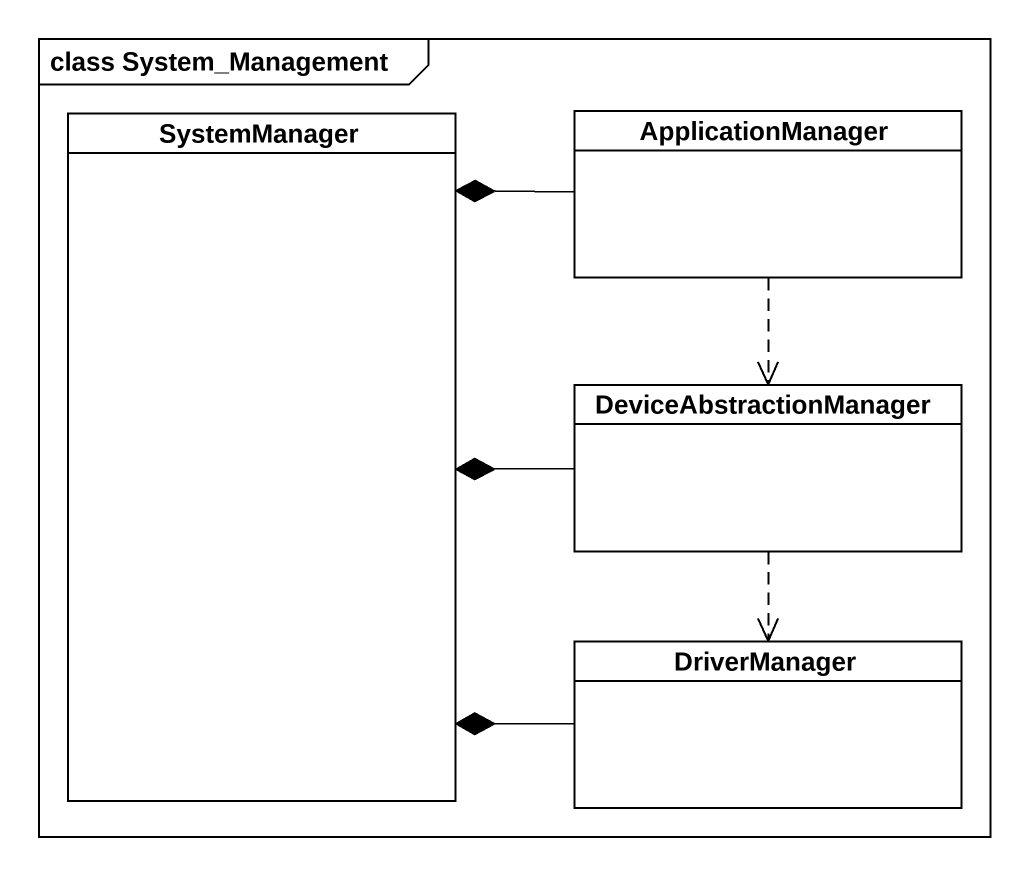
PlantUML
@startuml
mainframe class System_Management
hide circle
hide empty members
class SystemManager
class ApplicationManager
class DeviceAbstractionManager
class DriverManager
ApplicationManager -left-* SystemManager
ApplicationManager ..> DeviceAbstractionManager
ApplicationManager ..> DeviceAbstractionManager
DeviceAbstractionManager -left-* SystemManager
DeviceAbstractionManager ..> DriverManager
DriverManager -left-* SystemManager
@enduml
